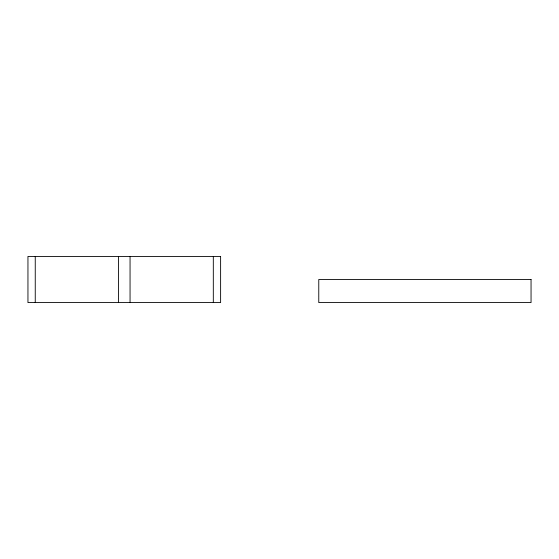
<?xml version="1.0" encoding="UTF-8"?>
<svg xmlns="http://www.w3.org/2000/svg" width="559" height="559" viewBox="0 0 559 559"><rect width="100%" height="100%" fill="white"/><g stroke="black" fill="none" stroke-linecap="round" stroke-linejoin="round"><path stroke-width="0.84" d="M213.314 256.427L213.314 302.573M130.051 256.427L130.051 302.573M118.515 256.427L118.515 302.573M35.252 256.427L35.252 302.573M220.616 256.427L27.95 256.427L27.95 302.573L220.616 302.573L220.616 256.427M531.05 279.5L318.77 279.5L318.77 302.573L531.05 302.573L531.05 279.5"/></g></svg>
